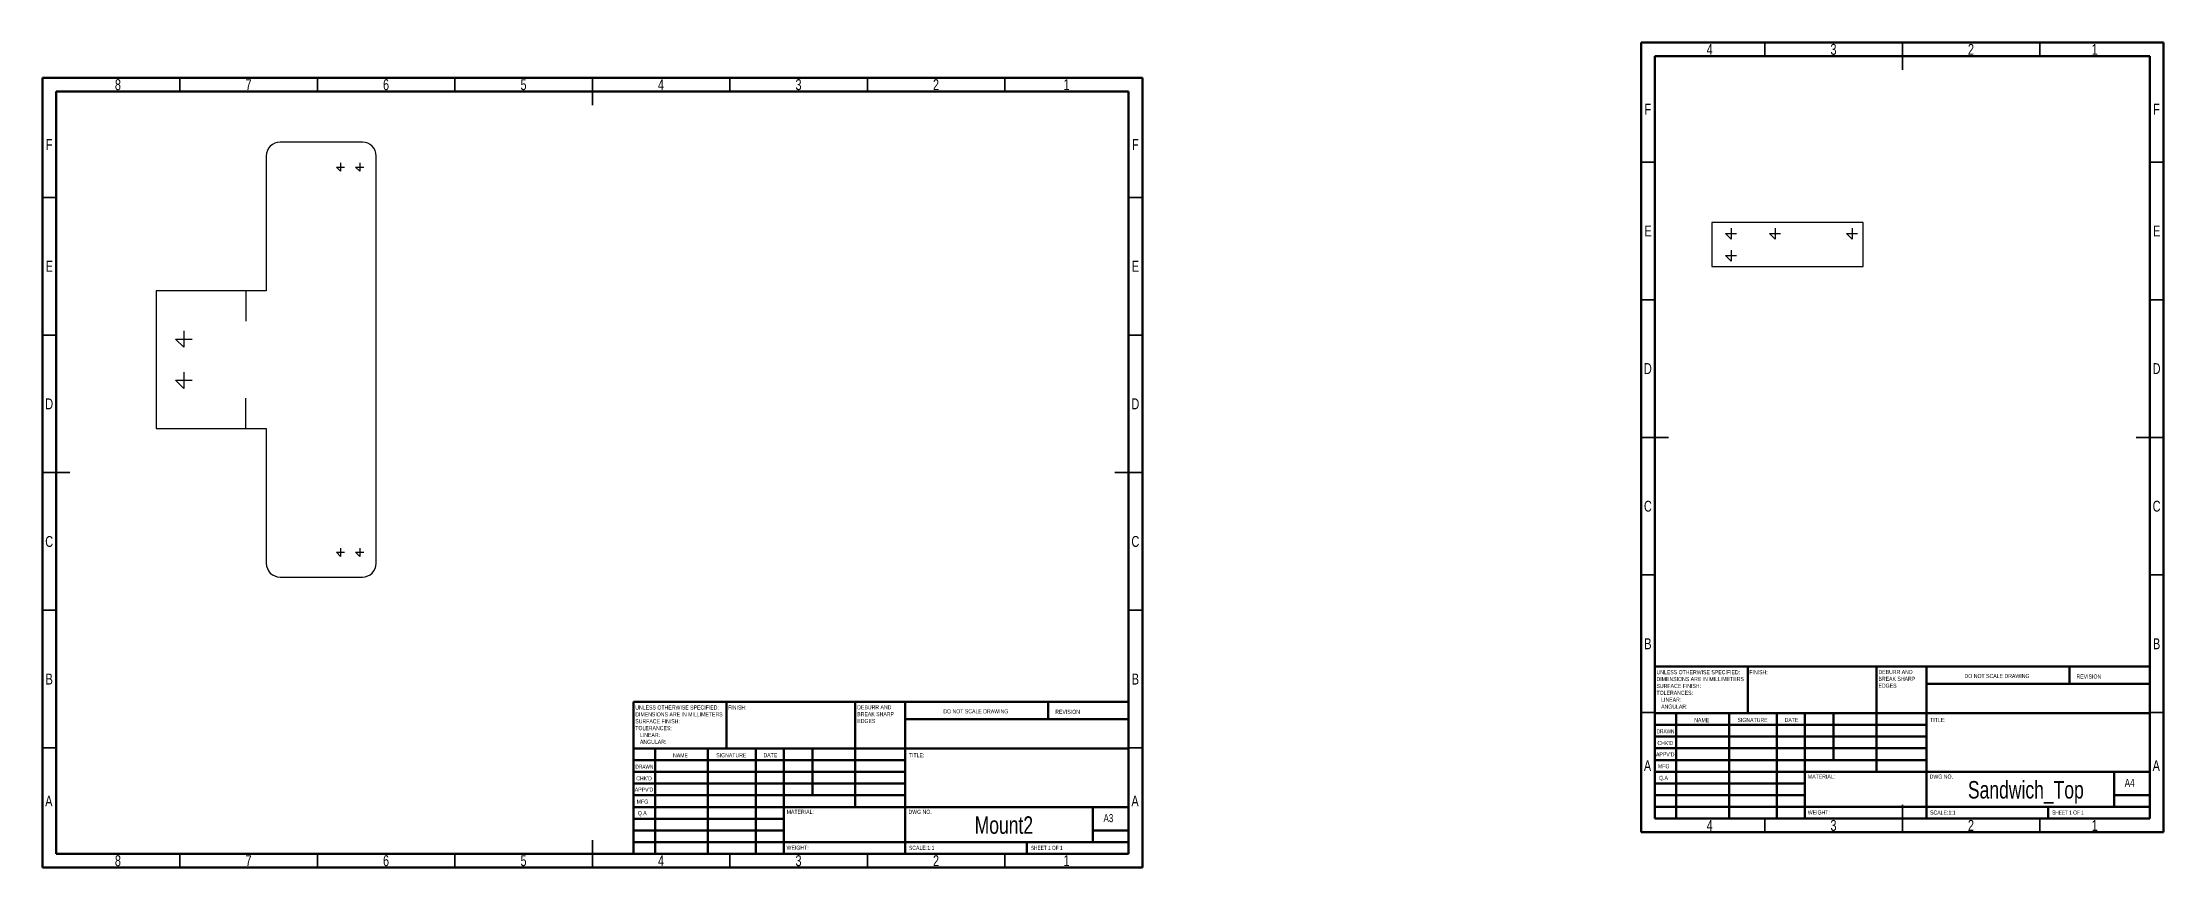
# Model space of a CAD drawing. Header units: inches. Extents: x 1517 to 7040, y -2638 to 1148.
# Drawn here: x 4871 to 5642, y -1078 to -779 of the extents above; entities that cross this region are included whole.
import ezdxf

# ---------------------------------------------------------------- set-up
doc = ezdxf.new("R2010")
doc.units = ezdxf.units.IN
doc.header["$MEASUREMENT"] = 0
doc.styles.add('SLDTEXTSTYLE0', font='TXT', dxfattribs={"width": 0.75})
doc.styles.add('SLDTEXTSTYLE1', font='TXT', dxfattribs={"width": 0.686449})
doc.styles.add('SLDTEXTSTYLE2', font='TXT', dxfattribs={"width": 0.6875})

# ---------------------------------------------------------------- blocks, each defined once
blk = doc.blocks.new('SW_NOTE_0')
at = {"color": 0, "linetype": 'Continuous', "lineweight": 0, "char_height": 1.5, "attachment_point": 1, "style": 'SLDTEXTSTYLE0'}
for s, insert in [('UNLESS OTHERWISE SPECIFIED:', (0, 1.93)), ('TOLERANCES:', (0, -5.57)), ('SURFACE FINISH:', (0, -3.07)), ('DIMENSIONS ARE IN MILLIMETERS', (0, -0.57)), ('ANGULAR:', (1.69, -10.57)), ('LINEAR:', (1.69, -8.07))]:
    blk.add_mtext(s, dxfattribs=dict(at, insert=insert))
blk = doc.blocks.new('SW_NOTE_0_1')
at = {"color": 0, "linetype": 'Continuous', "lineweight": 0, "char_height": 1.5, "attachment_point": 1, "style": 'SLDTEXTSTYLE0'}
for s, insert in [('DEBURR AND', (0, 1.93)), ('BREAK SHARP', (0, -0.57)), ('EDGES', (0, -3.07))]:
    blk.add_mtext(s, dxfattribs=dict(at, insert=insert))
blk = doc.blocks.new('tyryrtyrty')
at = {"color": 7, "linetype": 'Continuous', "lineweight": 25}
for p, q in [((4987.49, -814.81), (4957.49, -814.81)), ((4952.49, -819.81), (4952.49, -868.81)), ((4992.49, -967.81), (4992.49, -819.81)), ((4912.49, -868.81), (4912.49, -918.81)), ((4952.49, -868.81), (4912.49, -868.81)), ((4912.49, -918.81), (4952.49, -918.81)), ((4952.49, -918.81), (4952.49, -967.81)), ((4957.49, -972.81), (4987.49, -972.81))]:
    blk.add_line(p, q, dxfattribs=at)
at = {"color": 3}
for p, q in [((4979.49, -825.31), (4977.99, -823.81)), ((4977.99, -823.81), (4980.99, -823.81)), ((4979.49, -822.31), (4979.49, -825.31)), ((4986.49, -825.31), (4984.99, -823.81)), ((4984.99, -823.81), (4987.99, -823.81)), ((4986.49, -822.31), (4986.49, -825.31)), ((4945.03, -868.81), (4945.03, -879.81)), ((4922.49, -889.31), (4919.49, -886.31)), ((4919.49, -886.31), (4925.49, -886.31)), ((4922.49, -883.31), (4922.49, -889.31)), ((4922.49, -904.31), (4919.49, -901.31)), ((4919.49, -901.31), (4925.49, -901.31)), ((4922.49, -898.31), (4922.49, -904.31)), ((4945.03, -918.81), (4945.03, -907.81)), ((4979.49, -965.31), (4977.99, -963.81)), ((4977.99, -963.81), (4980.99, -963.81)), ((4979.49, -962.31), (4979.49, -965.31)), ((4986.49, -965.31), (4984.99, -963.81)), ((4984.99, -963.81), (4987.99, -963.81)), ((4986.49, -962.31), (4986.49, -965.31))]:
    blk.add_line(p, q, dxfattribs=at)
at = {"color": 7, "linetype": 'Continuous', "lineweight": 25}
for centre, start, end in [((4957.49, -819.81), 90, 180), ((4987.49, -819.81), 0, 90), ((4957.49, -967.81), 180, 270), ((4987.49, -967.81), 270, 0)]:
    blk.add_arc(centre, 5, start, end, dxfattribs=at)
blk = doc.blocks.new('hdfgdgfd')
at = {"color": 7, "linetype": 'Continuous', "lineweight": 25}
for p, q in [((5533.15, -844.01), (5478.15, -844.01)), ((5478.15, -844.01), (5478.15, -860.01)), ((5533.15, -860.01), (5533.15, -844.01)), ((5478.15, -860.01), (5533.15, -860.01))]:
    blk.add_line(p, q, dxfattribs=at)
at = {"color": 3}
for p, q in [((5485.15, -850.01), (5483.15, -848.01)), ((5483.15, -848.01), (5487.15, -848.01)), ((5485.15, -846.01), (5485.15, -850.01)), ((5501.15, -850.01), (5499.15, -848.01)), ((5499.15, -848.01), (5503.15, -848.01)), ((5501.15, -846.01), (5501.15, -850.01)), ((5529.15, -850.01), (5527.15, -848.01)), ((5527.15, -848.01), (5531.15, -848.01)), ((5529.15, -846.01), (5529.15, -850.01)), ((5485.15, -858.01), (5483.15, -856.01)), ((5483.15, -856.01), (5487.15, -856.01)), ((5485.15, -854.01), (5485.15, -858.01))]:
    blk.add_line(p, q, dxfattribs=at)

msp = doc.modelspace()

# ---------------------------------------------------------------- linework, layer by layer
at = {"color": 7, "linetype": 'Continuous', "lineweight": 70}
for p, q in [((5452.454, -1065.547), (5452.454, -778.547)), ((5452.454, -778.547), (5642.454, -778.547)), ((5642.454, -778.547), (5642.454, -1065.547)), ((5457.454, -1060.547), (5457.454, -783.547)), ((5457.454, -783.547), (5637.454, -783.547)), ((5637.454, -783.547), (5637.454, -1060.547)), ((4871.083, -1078.372), (4871.083, -791.372)), ((4871.083, -791.372), (5271.083, -791.372)), ((5271.083, -791.372), (5271.083, -1078.372)), ((4876.083, -1073.372), (4876.083, -796.372)), ((4876.083, -796.372), (5266.083, -796.372)), ((5266.083, -796.372), (5266.083, -1073.372)), ((5637.454, -1060.547), (5457.454, -1060.547)), ((5642.454, -1065.547), (5452.454, -1065.547)), ((5271.083, -1078.372), (4871.083, -1078.372)), ((5266.083, -1073.372), (4876.083, -1073.372))]:
    msp.add_line(p, q, dxfattribs=at)
at = {"color": 7, "linetype": 'Continuous', "lineweight": 35}
for p, q in [((5497.454, -783.547), (5497.454, -778.547)), ((5547.454, -778.547), (5547.454, -788.547)), ((5547.454, -783.547), (5547.454, -778.547)), ((5597.454, -783.547), (5597.454, -778.547)), ((4921.083, -796.372), (4921.083, -791.372)), ((4971.083, -796.372), (4971.083, -791.372)), ((5021.083, -796.372), (5021.083, -791.372)), ((5071.083, -791.372), (5071.083, -801.372)), ((5071.083, -796.372), (5071.083, -791.372)), ((5121.083, -796.372), (5121.083, -791.372)), ((5171.083, -796.372), (5171.083, -791.372)), ((5221.083, -796.372), (5221.083, -791.372)), ((5457.454, -822.047), (5452.454, -822.047)), ((5637.454, -822.047), (5642.454, -822.047)), ((4876.083, -834.872), (4871.083, -834.872)), ((5266.083, -834.872), (5271.083, -834.872)), ((5457.454, -872.047), (5452.454, -872.047)), ((5637.454, -872.047), (5642.454, -872.047)), ((4876.083, -884.872), (4871.083, -884.872)), ((5266.083, -884.872), (5271.083, -884.872)), ((5452.454, -922.047), (5462.454, -922.047)), ((5457.454, -922.047), (5452.454, -922.047)), ((5642.454, -922.047), (5632.454, -922.047)), ((5637.454, -922.047), (5642.454, -922.047)), ((4871.083, -934.872), (4881.083, -934.872)), ((4876.083, -934.872), (4871.083, -934.872)), ((5271.083, -934.872), (5261.083, -934.872)), ((5266.083, -934.872), (5271.083, -934.872)), ((5457.454, -972.047), (5452.454, -972.047)), ((5637.454, -972.047), (5642.454, -972.047)), ((4876.083, -984.872), (4871.083, -984.872)), ((5266.083, -984.872), (5271.083, -984.872)), ((5457.454, -1022.047), (5452.454, -1022.047)), ((5637.454, -1022.047), (5642.454, -1022.047)), ((4876.083, -1034.872), (4871.083, -1034.872)), ((5266.083, -1034.872), (5271.083, -1034.872)), ((5547.454, -1065.547), (5547.454, -1055.547)), ((5497.454, -1060.547), (5497.454, -1065.547)), ((5547.454, -1060.547), (5547.454, -1065.547)), ((5597.454, -1060.547), (5597.454, -1065.547)), ((5071.083, -1078.372), (5071.083, -1068.372)), ((4921.083, -1073.372), (4921.083, -1078.372)), ((4971.083, -1073.372), (4971.083, -1078.372)), ((5021.083, -1073.372), (5021.083, -1078.372)), ((5071.083, -1073.372), (5071.083, -1078.372)), ((5121.083, -1073.372), (5121.083, -1078.372)), ((5171.083, -1073.372), (5171.083, -1078.372)), ((5221.083, -1073.372), (5221.083, -1078.372))]:
    msp.add_line(p, q, dxfattribs=at)
at = {"color": 7, "linetype": 'Continuous', "lineweight": 50}
for p, q in [((5457.454, -1005.297), (5637.454, -1005.297)), ((5457.454, -1005.297), (5457.454, -1060.547)), ((5491.254, -1022.297), (5491.254, -1005.297)), ((5538.054, -1005.297), (5538.054, -1043.547)), ((5556.254, -1005.297), (5556.254, -1060.547)), ((5608.254, -1011.672), (5608.254, -1005.297)), ((5086.083, -1018.122), (5266.083, -1018.122)), ((5086.083, -1018.122), (5086.083, -1073.372)), ((5119.883, -1035.122), (5119.883, -1018.122)), ((5166.683, -1018.122), (5166.683, -1056.372)), ((5184.883, -1018.122), (5184.883, -1073.372)), ((5236.883, -1024.497), (5236.883, -1018.122)), ((5637.454, -1011.672), (5556.254, -1011.672)), ((5266.083, -1024.497), (5184.883, -1024.497)), ((5637.454, -1022.297), (5457.454, -1022.297)), ((5465.254, -1022.297), (5465.254, -1060.547)), ((5484.445, -1022.297), (5484.445, -1060.547)), ((5501.853, -1022.297), (5501.853, -1060.547)), ((5512.054, -1060.547), (5512.054, -1022.297)), ((5522.454, -1039.297), (5522.454, -1022.297)), ((5556.254, -1026.547), (5457.454, -1026.547)), ((5556.254, -1030.797), (5457.454, -1030.797)), ((5266.083, -1035.122), (5086.083, -1035.122)), ((5184.883, -1039.372), (5086.083, -1039.372)), ((5093.883, -1035.122), (5093.883, -1073.372)), ((5113.074, -1035.122), (5113.074, -1073.372)), ((5130.482, -1035.122), (5130.482, -1073.372)), ((5140.683, -1073.372), (5140.683, -1035.122)), ((5151.083, -1052.122), (5151.083, -1035.122)), ((5556.254, -1035.047), (5457.454, -1035.047)), ((5556.254, -1039.297), (5457.454, -1039.297)), ((5184.883, -1043.622), (5086.083, -1043.622)), ((5184.883, -1047.872), (5086.083, -1047.872)), ((5512.054, -1043.547), (5457.454, -1043.547)), ((5512.054, -1047.797), (5457.454, -1047.797)), ((5512.054, -1043.547), (5637.454, -1043.547)), ((5624.454, -1056.297), (5624.454, -1043.547)), ((5184.883, -1052.122), (5086.083, -1052.122)), ((5140.683, -1056.372), (5086.083, -1056.372)), ((5140.683, -1056.372), (5266.083, -1056.372)), ((5253.083, -1069.122), (5253.083, -1056.372)), ((5512.054, -1052.047), (5457.454, -1052.047)), ((5457.454, -1056.297), (5637.454, -1056.297)), ((5600.454, -1060.547), (5600.454, -1056.297)), ((5637.454, -1052.047), (5624.454, -1052.047)), ((5140.683, -1060.622), (5086.083, -1060.622)), ((5140.683, -1064.872), (5086.083, -1064.872)), ((5086.083, -1069.122), (5266.083, -1069.122)), ((5229.083, -1073.372), (5229.083, -1069.122)), ((5266.083, -1064.872), (5253.083, -1064.872))]:
    msp.add_line(p, q, dxfattribs=at)

# ---------------------------------------------------------------- block references
at = {"color": 3}
for name in ['tyryrtyrty', 'hdfgdgfd']:
    msp.add_blockref(name, (0, 0), dxfattribs=at)
at = {"color": 7, "linetype": 'Continuous', "lineweight": 0}
for name, p in [('SW_NOTE_0', (5458.047, -1008.559)), ('SW_NOTE_0_1', (5538.763, -1008.477)), ('SW_NOTE_0', (5086.677, -1021.385)), ('SW_NOTE_0_1', (5167.392, -1021.303))]:
    msp.add_blockref(name, p, dxfattribs=at)

# ---------------------------------------------------------------- texts
for s, insert, char_height, attachment_point, style in [('4', (5477.414, -779.073), 3.969, 2, 'SLDTEXTSTYLE0'), ('3', (5522.414, -779.073), 3.969, 2, 'SLDTEXTSTYLE0'), ('2', (5572.414, -779.073), 3.969, 2, 'SLDTEXTSTYLE0'), ('1', (5617.414, -779.073), 3.969, 2, 'SLDTEXTSTYLE0'), ('8', (4898.543, -791.898), 3.969, 2, 'SLDTEXTSTYLE0'), ('7', (4946.043, -791.898), 3.969, 2, 'SLDTEXTSTYLE0'), ('6', (4996.043, -791.898), 3.969, 2, 'SLDTEXTSTYLE0'), ('5', (5046.043, -791.898), 3.969, 2, 'SLDTEXTSTYLE0'), ('4', (5096.043, -791.898), 3.969, 2, 'SLDTEXTSTYLE0'), ('3', (5146.043, -791.898), 3.969, 2, 'SLDTEXTSTYLE0'), ('2', (5196.043, -791.898), 3.969, 2, 'SLDTEXTSTYLE0'), ('1', (5243.543, -791.898), 3.969, 2, 'SLDTEXTSTYLE0'), ('F', (5454.911, -800.823), 3.969, 2, 'SLDTEXTSTYLE0'), ('F', (5639.911, -800.823), 3.969, 2, 'SLDTEXTSTYLE0'), ('F', (4873.541, -813.648), 3.969, 2, 'SLDTEXTSTYLE0'), ('F', (5268.541, -813.648), 3.969, 2, 'SLDTEXTSTYLE0'), ('E', (5454.961, -845.073), 3.969, 2, 'SLDTEXTSTYLE0'), ('E', (5639.961, -845.073), 3.969, 2, 'SLDTEXTSTYLE0'), ('E', (4873.591, -857.898), 3.969, 2, 'SLDTEXTSTYLE0'), ('E', (5268.591, -857.898), 3.969, 2, 'SLDTEXTSTYLE0'), ('D', (5454.906, -895.073), 3.969, 2, 'SLDTEXTSTYLE0'), ('D', (5639.906, -895.073), 3.969, 2, 'SLDTEXTSTYLE0'), ('D', (4873.536, -907.898), 3.969, 2, 'SLDTEXTSTYLE0'), ('D', (5268.536, -907.898), 3.969, 2, 'SLDTEXTSTYLE0'), ('C', (5454.912, -945.073), 3.969, 2, 'SLDTEXTSTYLE0'), ('C', (5639.912, -945.073), 3.969, 2, 'SLDTEXTSTYLE0'), ('C', (4873.542, -957.898), 3.969, 2, 'SLDTEXTSTYLE0'), ('C', (5268.542, -957.898), 3.969, 2, 'SLDTEXTSTYLE0'), ('B', (5454.924, -995.073), 3.969, 2, 'SLDTEXTSTYLE0'), ('B', (5639.924, -995.073), 3.969, 2, 'SLDTEXTSTYLE0'), ('B', (4873.554, -1007.898), 3.969, 2, 'SLDTEXTSTYLE0'), ('B', (5268.554, -1007.898), 3.969, 2, 'SLDTEXTSTYLE0'), ('FINISH:', (5491.825, -1006.627), 1.5, 1, 'SLDTEXTSTYLE0'), ('DO NOT SCALE DRAWING', (5570.068, -1008.014), 1.5, 1, 'SLDTEXTSTYLE0'), ('REVISION', (5610.781, -1008.212), 1.5, 1, 'SLDTEXTSTYLE0'), ('FINISH:', (5120.455, -1019.453), 1.5, 1, 'SLDTEXTSTYLE0'), ('DO NOT SCALE DRAWING', (5198.698, -1020.839), 1.5, 1, 'SLDTEXTSTYLE0'), ('REVISION', (5239.411, -1021.037), 1.5, 1, 'SLDTEXTSTYLE0'), ('NAME', (5471.776, -1024.045), 1.5, 1, 'SLDTEXTSTYLE0'), ('SIGNATURE', (5487.487, -1023.985), 1.5, 1, 'SLDTEXTSTYLE0'), ('DATE', (5504.668, -1023.97), 1.5, 1, 'SLDTEXTSTYLE0'), ('TITLE:', (5557.544, -1023.97), 1.5, 1, 'SLDTEXTSTYLE0'), ('DRAWN', (5458.097, -1028.162), 1.5, 1, 'SLDTEXTSTYLE1'), ("CHK'D", (5458.393, -1032.385), 1.5, 1, 'SLDTEXTSTYLE0'), ('DRAWN', (5086.727, -1040.987), 1.5, 1, 'SLDTEXTSTYLE1'), ('NAME', (5100.406, -1036.871), 1.5, 1, 'SLDTEXTSTYLE0'), ('SIGNATURE', (5116.117, -1036.81), 1.5, 1, 'SLDTEXTSTYLE0'), ('DATE', (5133.298, -1036.796), 1.5, 1, 'SLDTEXTSTYLE0'), ('TITLE:', (5186.173, -1036.796), 1.5, 1, 'SLDTEXTSTYLE0'), ('A', (5454.793, -1039.379), 3.969, 2, 'SLDTEXTSTYLE0'), ("APPV'D", (5457.855, -1036.481), 1.5, 1, 'SLDTEXTSTYLE0'), ('MFG', (5458.578, -1040.831), 1.5, 1, 'SLDTEXTSTYLE0'), ('A', (5639.793, -1039.379), 3.969, 2, 'SLDTEXTSTYLE0'), ("CHK'D", (5087.022, -1045.21), 1.5, 1, 'SLDTEXTSTYLE0'), ('Q.A', (5458.963, -1045.042), 1.5, 1, 'SLDTEXTSTYLE0'), ('MATERIAL:', (5513.099, -1044.561), 1.5, 1, 'SLDTEXTSTYLE0'), ('DWG NO.', (5557.407, -1044.561), 1.5, 1, 'SLDTEXTSTYLE0'), ('Sandwich_Top', (5592.369, -1046.94), 6.35, 2, 'SLDTEXTSTYLE0'), ('A4', (5628.325, -1046.14), 2.9104, 1, 'SLDTEXTSTYLE0'), ('A', (4873.423, -1052.205), 3.969, 2, 'SLDTEXTSTYLE0'), ("APPV'D", (5086.485, -1049.306), 1.5, 1, 'SLDTEXTSTYLE0'), ('MFG', (5087.207, -1053.656), 1.5, 1, 'SLDTEXTSTYLE0'), ('A', (5268.423, -1052.205), 3.969, 2, 'SLDTEXTSTYLE0'), ('Q.A', (5087.592, -1057.868), 1.5, 1, 'SLDTEXTSTYLE0'), ('MATERIAL:', (5141.729, -1057.386), 1.5, 1, 'SLDTEXTSTYLE0'), ('DWG NO.', (5186.036, -1057.386), 1.5, 1, 'SLDTEXTSTYLE0'), ('Mount2', (5220.722, -1059.765), 6.35, 2, 'SLDTEXTSTYLE0'), ('A3', (5256.954, -1058.966), 2.9104, 1, 'SLDTEXTSTYLE0'), ('4', (5477.414, -1061.073), 3.969, 2, 'SLDTEXTSTYLE0'), ('WEIGHT:', (5513.071, -1057.597), 1.4986, 1, 'SLDTEXTSTYLE0'), ('3', (5522.414, -1061.073), 3.969, 2, 'SLDTEXTSTYLE0'), ('SCALE:1:1', (5557.528, -1057.646), 1.5, 1, 'SLDTEXTSTYLE0'), ('2', (5572.414, -1061.073), 3.969, 2, 'SLDTEXTSTYLE0'), ('SHEET 1 OF 1', (5601.932, -1057.646), 1.5, 1, 'SLDTEXTSTYLE2'), ('1', (5617.414, -1061.073), 3.969, 2, 'SLDTEXTSTYLE0'), ('WEIGHT:', (5141.701, -1070.423), 1.4986, 1, 'SLDTEXTSTYLE0'), ('SCALE:1:1', (5186.157, -1070.472), 1.5, 1, 'SLDTEXTSTYLE0'), ('SHEET 1 OF 1', (5230.562, -1070.472), 1.5, 1, 'SLDTEXTSTYLE2'), ('8', (4898.543, -1073.898), 3.969, 2, 'SLDTEXTSTYLE0'), ('7', (4946.043, -1073.898), 3.969, 2, 'SLDTEXTSTYLE0'), ('6', (4996.043, -1073.898), 3.969, 2, 'SLDTEXTSTYLE0'), ('5', (5046.043, -1073.898), 3.969, 2, 'SLDTEXTSTYLE0'), ('4', (5096.043, -1073.898), 3.969, 2, 'SLDTEXTSTYLE0'), ('3', (5146.043, -1073.898), 3.969, 2, 'SLDTEXTSTYLE0'), ('2', (5196.043, -1073.898), 3.969, 2, 'SLDTEXTSTYLE0'), ('1', (5243.543, -1073.898), 3.969, 2, 'SLDTEXTSTYLE0')]:
    msp.add_mtext(s, dxfattribs=dict(at, insert=insert, char_height=char_height, attachment_point=attachment_point, style=style))

doc.saveas('drawing.dxf')
